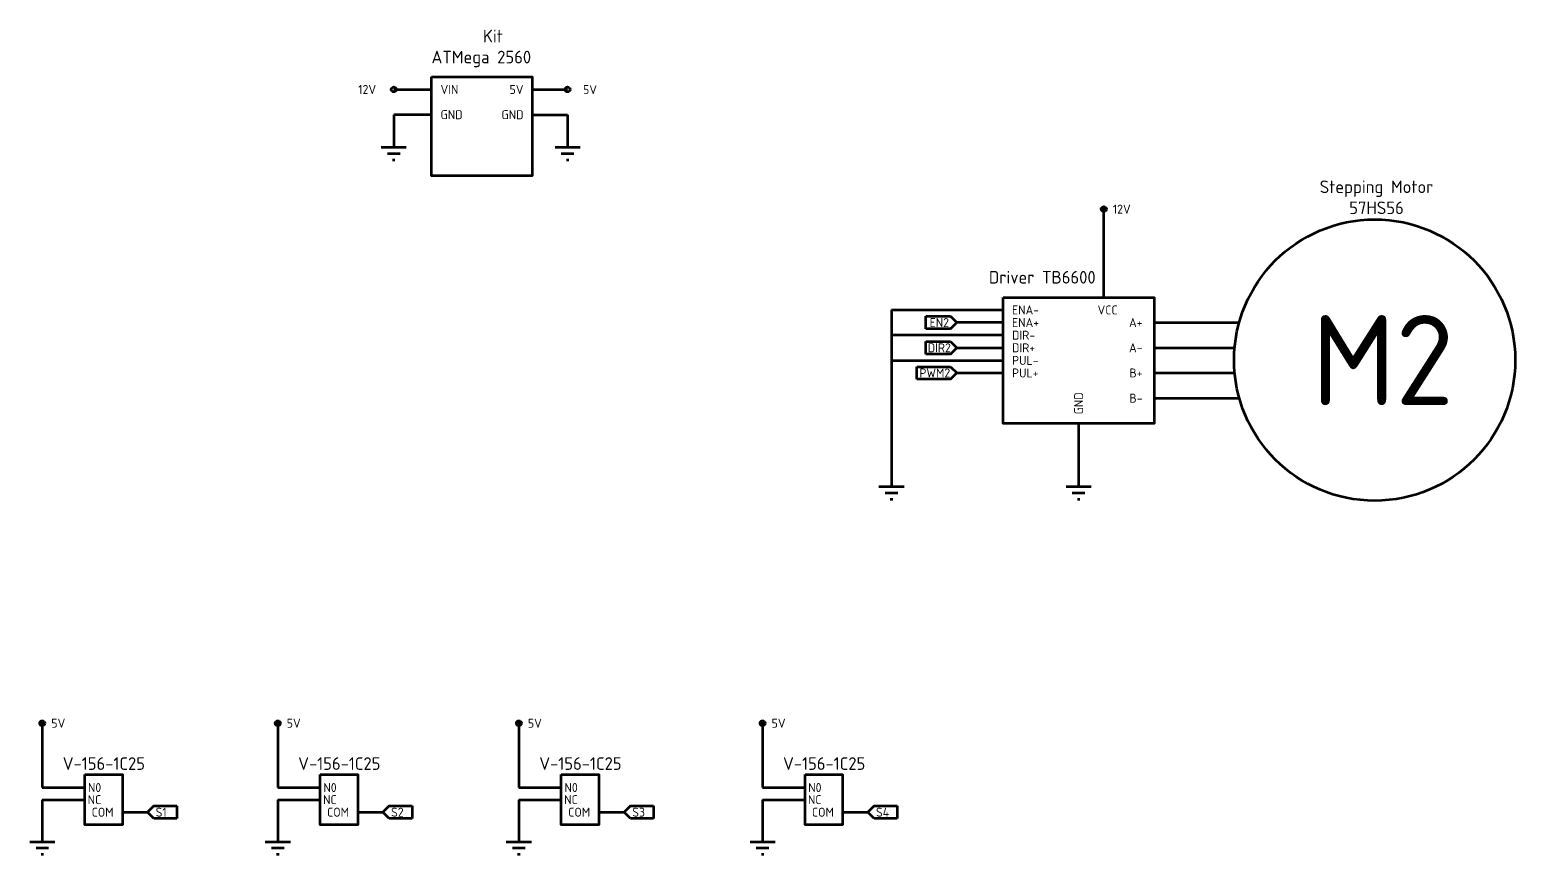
# Model space of a CAD drawing. Header units: millimetres. Extents: x -3609 to 4008, y -1340 to 6855.
# Drawn here: x 1395 to 2220, y 2079 to 2537 of the extents above; entities that cross this region are included whole.
import ezdxf

# ---------------------------------------------------------------- set-up
doc = ezdxf.new("R2010")
doc.units = ezdxf.units.MM
doc.header["$LTSCALE"] = 0.25
doc.layers.get('0').update_dxf_attribs({"lineweight": 70})
doc.layers.add('Text', color=2, linetype='Continuous', lineweight=35)
doc.styles.add('TCVN', font='')
doc.styles.get('TCVN').set_extended_font_data('TCVN 7284')

msp = doc.modelspace()

# ---------------------------------------------------------------- hatches: boundary and pattern name
h = msp.add_hatch(color=256)
h.dxf.hatch_style = 1
h.paths.add_polyline_path([(1695.06, 2503.38, 1), (1692.26, 2503.38, 1)])
h.paths.add_polyline_path([(1595.66, 2503.38, 1), (1598.46, 2503.38, 1)])
h = msp.add_hatch(color=256)
h.dxf.hatch_style = 1
h.paths.add_polyline_path([(1992.93, 2436.91, 1), (1990.13, 2436.91, 1)])
h = msp.add_hatch(color=256)
h.dxf.hatch_style = 1
h.paths.add_polyline_path([(1403.25, 2151.38, 1), (1400.45, 2151.38, 1)])
h = msp.add_hatch(color=256)
h.dxf.hatch_style = 1
h.paths.add_polyline_path([(1534.04, 2151.38, 1), (1531.24, 2151.38, 1)])
h = msp.add_hatch(color=256)
h.dxf.hatch_style = 1
h.paths.add_polyline_path([(1667.98, 2151.38, 1), (1665.18, 2151.38, 1)])
h = msp.add_hatch(color=256)
h.dxf.hatch_style = 1
h.paths.add_polyline_path([(1803.38, 2151.38, 1), (1800.58, 2151.38, 1)])

# ---------------------------------------------------------------- linework, layer by layer
for p, q in [((1597.06, 2503.38), (1618.06, 2503.38)), ((1674.06, 2503.38), (1693.66, 2503.38)), ((1618.06, 2489.38), (1597.06, 2489.38)), ((1597.06, 2489.38), (1597.06, 2471.38)), ((1674.06, 2489.33), (1693.66, 2489.33)), ((1693.66, 2489.33), (1693.66, 2471.33)), ((1590.06, 2471.38), (1604.06, 2471.38)), ((1593.56, 2467.88), (1600.56, 2467.88)), ((1686.66, 2471.33), (1700.66, 2471.33)), ((1690.16, 2467.83), (1697.16, 2467.83)), ((1596.36, 2464.38), (1597.76, 2464.38)), ((1692.96, 2464.33), (1694.36, 2464.33)), ((1991.53, 2387.91), (1991.53, 2435.51)), ((1873.61, 2380.91), (1935.53, 2380.91)), ((1873.61, 2380.91), (1873.61, 2282.91)), ((1892.74, 2370.41), (1892.74, 2377.41)), ((1892.74, 2377.41), (1906.43, 2377.41)), ((1906.43, 2377.41), (1909.93, 2373.91)), ((1906.43, 2370.41), (1892.74, 2370.41)), ((1906.43, 2370.41), (1909.93, 2373.91)), ((1935.53, 2373.91), (1909.93, 2373.91)), ((2019.53, 2373.91), (2066.72, 2373.91)), ((1935.53, 2366.91), (1873.61, 2366.91)), ((1892.74, 2356.41), (1892.74, 2363.41)), ((1892.74, 2363.41), (1906.43, 2363.41)), ((1906.43, 2363.41), (1909.93, 2359.91)), ((1873.61, 2352.91), (1935.53, 2352.91)), ((1906.43, 2356.41), (1892.74, 2356.41)), ((1906.43, 2356.41), (1909.93, 2359.91)), ((1909.93, 2359.91), (1935.53, 2359.91)), ((2019.53, 2359.91), (2064.2, 2359.91)), ((1887.74, 2342.41), (1887.74, 2349.41)), ((1887.74, 2349.41), (1906.43, 2349.41)), ((1906.43, 2349.41), (1909.93, 2345.91)), ((1906.43, 2342.41), (1909.93, 2345.91)), ((1909.93, 2345.91), (1935.53, 2345.91)), ((2019.53, 2345.91), (2064.23, 2345.91)), ((1906.43, 2342.41), (1887.74, 2342.41)), ((2019.53, 2331.91), (2066.82, 2331.91)), ((1977.53, 2317.91), (1977.53, 2282.91)), ((1866.61, 2282.91), (1880.61, 2282.91)), ((1870.11, 2279.41), (1877.11, 2279.41)), ((1970.53, 2282.91), (1984.53, 2282.91)), ((1974.03, 2279.41), (1981.03, 2279.41)), ((1872.91, 2275.91), (1874.31, 2275.91)), ((1976.83, 2275.91), (1978.23, 2275.91)), ((1401.85, 2151.38), (1401.85, 2115.65)), ((1532.64, 2151.38), (1532.64, 2115.65)), ((1666.58, 2151.38), (1666.58, 2115.65)), ((1801.98, 2151.38), (1801.98, 2115.65)), ((1401.85, 2115.65), (1425.42, 2115.65)), ((1532.64, 2115.65), (1556.21, 2115.65)), ((1666.58, 2115.65), (1690.15, 2115.65)), ((1801.98, 2115.65), (1825.55, 2115.65)), ((1401.85, 2108.79), (1425.42, 2108.79)), ((1401.85, 2108.79), (1401.85, 2085.59)), ((1463.81, 2105.47), (1460.31, 2101.97)), ((1463.81, 2105.47), (1476.56, 2105.47)), ((1476.56, 2105.47), (1476.56, 2098.47)), ((1532.64, 2108.79), (1556.21, 2108.79)), ((1532.64, 2108.79), (1532.64, 2085.59)), ((1594.59, 2105.47), (1591.09, 2101.97)), ((1594.59, 2105.47), (1607.34, 2105.47)), ((1607.34, 2105.47), (1607.34, 2098.47)), ((1666.58, 2108.79), (1690.15, 2108.79)), ((1666.58, 2108.79), (1666.58, 2085.59)), ((1728.54, 2105.47), (1725.04, 2101.97)), ((1728.54, 2105.47), (1741.29, 2105.47)), ((1741.29, 2105.47), (1741.29, 2098.47)), ((1801.98, 2108.79), (1825.55, 2108.79)), ((1801.98, 2108.79), (1801.98, 2085.59)), ((1863.94, 2105.47), (1860.44, 2101.97)), ((1863.94, 2105.47), (1876.69, 2105.47)), ((1876.69, 2105.47), (1876.69, 2098.47)), ((1446.31, 2101.97), (1460.31, 2101.97)), ((1463.81, 2098.47), (1460.31, 2101.97)), ((1476.56, 2098.47), (1463.81, 2098.47)), ((1577.09, 2101.97), (1591.09, 2101.97)), ((1594.59, 2098.47), (1591.09, 2101.97)), ((1607.34, 2098.47), (1594.59, 2098.47)), ((1711.04, 2101.97), (1725.04, 2101.97)), ((1728.54, 2098.47), (1725.04, 2101.97)), ((1741.29, 2098.47), (1728.54, 2098.47)), ((1846.44, 2101.97), (1860.44, 2101.97)), ((1863.94, 2098.47), (1860.44, 2101.97)), ((1876.69, 2098.47), (1863.94, 2098.47)), ((1394.85, 2085.59), (1408.85, 2085.59)), ((1398.35, 2082.09), (1405.35, 2082.09)), ((1525.64, 2085.59), (1539.64, 2085.59)), ((1529.14, 2082.09), (1536.14, 2082.09)), ((1659.58, 2085.59), (1673.58, 2085.59)), ((1663.08, 2082.09), (1670.08, 2082.09)), ((1794.98, 2085.59), (1808.98, 2085.59)), ((1798.48, 2082.09), (1805.48, 2082.09)), ((1401.15, 2078.59), (1402.55, 2078.59)), ((1531.94, 2078.59), (1533.34, 2078.59)), ((1665.88, 2078.59), (1667.28, 2078.59)), ((1801.28, 2078.59), (1802.68, 2078.59))]:
    msp.add_line(p, q)
for points in [[(1618.06, 2510.38), (1674.06, 2510.38), (1674.06, 2455.42), (1618.06, 2455.42)], [(1935.53, 2387.91), (2019.53, 2387.91), (2019.53, 2317.91), (1935.53, 2317.91)], [(1425.42, 2122.89), (1446.31, 2122.89), (1446.31, 2094.97), (1425.42, 2094.97)], [(1556.21, 2122.89), (1577.09, 2122.89), (1577.09, 2094.97), (1556.21, 2094.97)], [(1690.15, 2122.89), (1711.04, 2122.89), (1711.04, 2094.97), (1690.15, 2094.97)], [(1825.55, 2122.89), (1846.44, 2122.89), (1846.44, 2094.97), (1825.55, 2094.97)]]:
    msp.add_lwpolyline(points, close=True)
for centre, radius in [((1597.06, 2503.38), 1.4), ((1693.66, 2503.38), 1.4), ((1991.53, 2436.91), 1.4), ((2142, 2353.08), 78.1), ((1401.85, 2151.38), 1.4), ((1532.64, 2151.38), 1.4), ((1666.58, 2151.38), 1.4), ((1801.98, 2151.38), 1.4)]:
    msp.add_circle(centre, radius)

# ---------------------------------------------------------------- texts
at = {"insert": (2107, 2378.08), "char_height": 50, "attachment_point": 1, "style": 'TCVN'}
msp.add_mtext_dynamic_manual_height_columns('M2', width=70.1829, gutter_width=25, heights=[0], dxfattribs=at)
at = {"layer": 'Text', "attachment_point": 4, "style": 'TCVN'}
for s, width, heights, insert, char_height in [('\\pxqc;Kit\\P\\pq*;ATMega 2560', 68.1945, [0], (1618.06, 2526.16), 7), ('\\pxi1;12V', 23.1118, [0], (1572.36, 2503.38), 5), ('\\pxi1;VIN', 23.1118, [0], (1618.06, 2503.38), 5), ('\\pxi1,qr;5V', 23.1118, [0], (1646.06, 2503.38), 5), ('\\pxi1;5V', 23.1118, [0], (1697.23, 2503.29), 5), ('\\pxi1;GND', 30.9185, [0], (1618.06, 2489.38), 5), ('\\pxi1,qr;GND', 23.1118, [0], (1646.06, 2489.38), 5), ('\\pxqc;Stepping Motor\\P57HS56', 67.1714, [19.8], (2109.42, 2443.49), 7), ('\\pxi1;12V', 23.1118, [0], (1991.53, 2436.91), 5), ('Driver TB6600', 65.7521, [19.8], (1927.71, 2399.07), 7), ('\\pxi1;ENA-', 23.1118, [0], (1935.53, 2380.91), 5), ('VCC', 5, [0], (1988.03, 2380.91), 5), ('\\pxqc;EN2', 11.75, [3.9], (1894.25, 2373.91), 5), ('\\pxi1;ENA+', 23.1118, [0], (1935.53, 2373.91), 5), ('\\pxi1;DIR-', 23.1118, [0], (1935.53, 2366.91), 5), ('\\pxi1,qr;A+', 35.5229, [2.09], (1977.53, 2373.91), 5), ('\\pxqc;DIR2', 11.75, [3.9], (1894.25, 2359.91), 5), ('\\pxi1;DIR+', 23.1118, [0], (1935.53, 2359.91), 5), ('\\pxi1,qr;A-', 35.5229, [2.09], (1977.53, 2359.91), 5), ('\\pxi1;PUL-', 23.1118, [0], (1935.53, 2352.91), 5), ('\\pxqc;PWM2', 11.75, [3.9], (1891.75, 2345.91), 5), ('\\pxi1;PUL+', 23.1118, [0], (1935.53, 2345.91), 5), ('\\pxi1,qr;B+', 35.5229, [2.09], (1977.53, 2345.91), 5), ('\\pxi1,qr;B-', 35.5229, [2.09], (1977.53, 2331.91), 5), ('\\pxi1;5V', 15.0964, [1.45], (1401.85, 2151.38), 5), ('\\pxi1;5V', 15.0964, [1.45], (1532.64, 2151.38), 5), ('\\pxi1;5V', 15.0964, [1.45], (1666.58, 2151.38), 5), ('\\pxi1;5V', 15.0964, [1.45], (1801.98, 2151.38), 5), ('V-156-1C25', 35.2085, [0], (1413.2, 2128.97), 7), ('V-156-1C25', 35.2085, [0], (1543.98, 2128.97), 7), ('V-156-1C25', 35.2085, [0], (1677.93, 2128.97), 7), ('V-156-1C25', 35.2085, [0], (1813.33, 2128.97), 7), ('\\pxi1,qr;N0', 9.1458, [3.56], (1425.42, 2115.65), 5), ('\\pxi1,qr;N0', 9.1458, [3.56], (1556.21, 2115.65), 5), ('\\pxi1,qr;N0', 9.1458, [3.56], (1690.15, 2115.65), 5), ('\\pxi1,qr;N0', 9.1458, [3.56], (1825.55, 2115.65), 5), ('\\pxi1,qr;NC', 9.1458, [3.56], (1425.42, 2108.93), 5), ('\\pxi1,qr;COM', 9.1458, [3.56], (1432.31, 2101.97), 5), ('S1', 6.0541, [3.9], (1464.81, 2101.97), 5), ('\\pxi1,qr;NC', 9.1458, [3.56], (1556.21, 2108.93), 5), ('\\pxi1,qr;COM', 9.1458, [3.56], (1563.09, 2101.97), 5), ('S2', 6.0541, [3.9], (1595.59, 2101.97), 5), ('\\pxi1,qr;NC', 9.1458, [3.56], (1690.15, 2108.93), 5), ('\\pxi1,qr;COM', 9.1458, [3.56], (1697.04, 2101.97), 5), ('S3', 6.0541, [3.9], (1729.54, 2101.97), 5), ('\\pxi1,qr;NC', 9.1458, [3.56], (1825.55, 2108.93), 5), ('\\pxi1,qr;COM', 9.1458, [3.56], (1832.44, 2101.97), 5), ('S4', 6.0541, [3.9], (1864.94, 2101.97), 5)]:
    msp.add_mtext_dynamic_manual_height_columns(s, width=width, gutter_width=25, heights=heights, dxfattribs=dict(at, insert=insert, char_height=char_height))
at = {"layer": 'Text', "insert": (1977.53, 2317.91), "char_height": 5, "attachment_point": 4, "rotation": 90, "style": 'TCVN'}
msp.add_mtext_dynamic_manual_height_columns('\\pxi1;GND', width=23.1118, gutter_width=25, heights=[0], dxfattribs=at)

doc.saveas('drawing.dxf')
